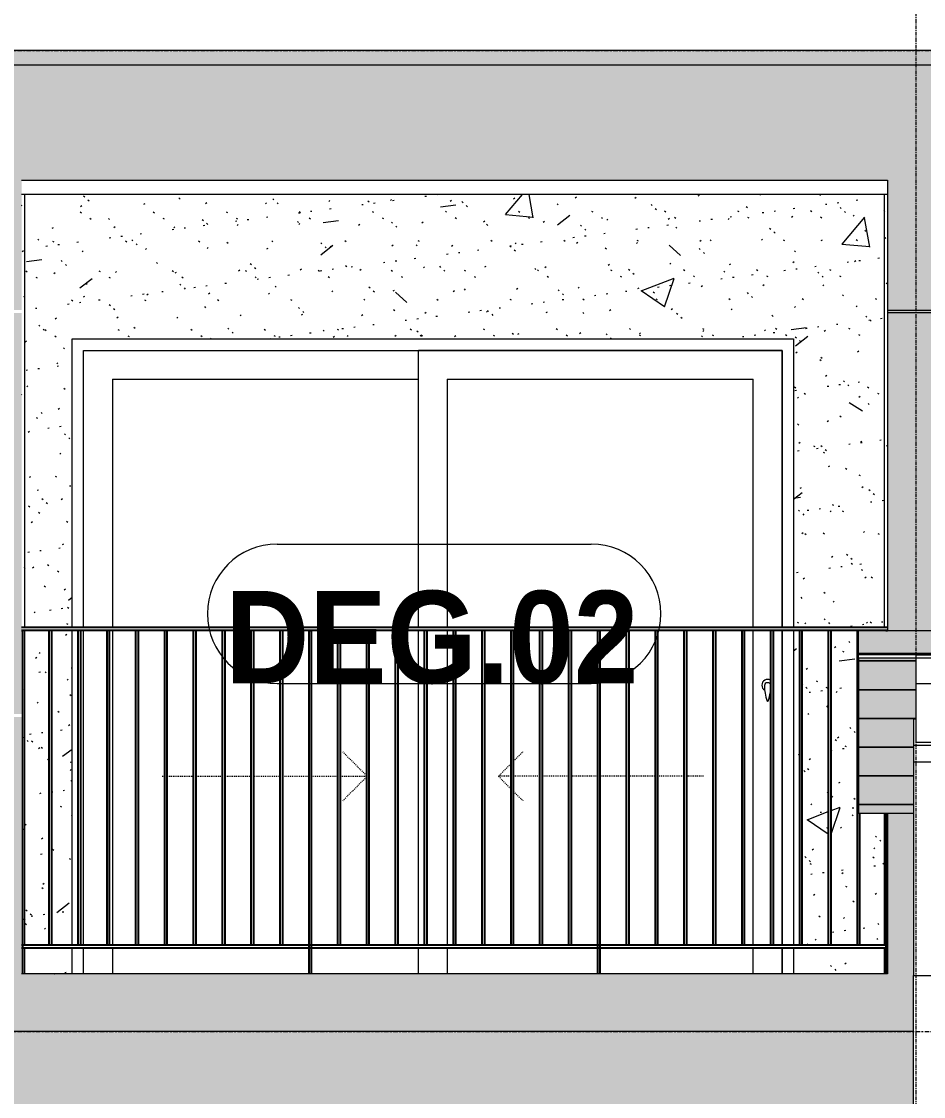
# Model space of a CAD drawing. Header units: millimetres. Extents: x 25061 to 259291, y -8723 to 35400.
# Drawn here: x 186410 to 189535, y 1975 to 5700 of the extents above; entities that cross this region are included whole.
import ezdxf

# ---------------------------------------------------------------- set-up
doc = ezdxf.new("R2010")
doc.units = ezdxf.units.MM
for name, pattern in [('Centre', [31.75, 6.35, -4.7625, 15.875, -4.7625]), ('Dash', [6.35, 3.175, -3.175]), ('Grid Line', [22.225, 12.7, -3.175, 3.175, -3.175])]:
    doc.linetypes.add(name, pattern=pattern)
for name, color, linetype, lineweight in [('0-2', 50, 'Continuous', 5), ('A-DOOR', 31, 'Continuous', 9), ('A-DOOR-FRAM', 31, 'Continuous', 9), ('A-DOOR-HDLN', 31, 'Dash', 9), ('A-DOOR-IDEN', 31, 'Continuous', 9), ('A-FLOR-LEVL-2', 51, 'Centre', 9), ('A-GLAZ-CURT', 52, 'Continuous', 9), ('A-GLAZ-CWMG', 51, 'Continuous', 9), ('A-WALL', 113, 'Continuous', 9), ('A-WALL-PATT-2', 9, 'Continuous', 9), ('A-WALL-PATT-3', 111, 'Continuous', 5), ('I-WALL-2', 7, 'Continuous', 9), ('S-BEAM-3', 7, 'Continuous', 9), ('S-COLS', 52, 'Continuous', 9), ('S-GRID-1', 1, 'Grid Line', 9)]:
    doc.layers.add(name, color=color, linetype=linetype, lineweight=lineweight)
doc.styles.add('Arial_B_1', font='arialbd.ttf', dxfattribs={"width": 0.9, "height": 320})
pattern_1 = [(50, (-80880.3, 14125), (1165.98, -102.01), [121.92, -1341.12]), (355, (-80880.3, 14125), (-225.554, 1222.76), [97.536, -1072.896]), (100.451, (-80783.1, 14116.5), (940.43, 1120.746), [103.616, -1139.776]), (46.184, (-80880.3, 14450.1), (1734.91, -269.07), [182.88, -2011.68]), (96.636, (-80735.7, 14427.7), (1519.38, 1583.54), [155.42, -1709.66]), (351.184, (-80880.3, 14450.1), (1519.4, 1583.52), [146.3, -1609.34]), (21, (-80717.7, 14368.8), (970.33, -654.5), [121.92, -1341.12]), (326, (-80717.7, 14368.8), (395.53, 1178.804), [97.536, -1072.896]), (71.451, (-80636.9, 14314.3), (1365.87, 524.296), [103.616, -1139.776]), (37.5, (-80880.3, 14125), (19.767, 541.153), [53.645, -1006.246, 53.645, -1035.507, -1076.96]), (37.5, (-80880.3, 14125), (19.767, 541.153), [-2149.043, 53.645, -1023.315]), (7.5, (-80880.3, 14125), (427.646, 641.156), [53.645, -567.334, 53.645, -981.862, -410.464]), (7.5, (-80880.3, 14125), (427.646, 641.156), [-1656.486, 53.645, -356.82]), (327.5, (-81242.8, 14125), (867.782, -36.665), [53.645, -352.755, 53.645, -1214.323, -1682.496]), (327.5, (-81242.8, 14125), (867.782, -36.665), [-1674.37, 53.645, -1628.85]), (317.5, (-81405.4, 14125), (948.028, 162.73), [53.645, -474.675, 53.645, -788.416, -1194.816]), (317.5, (-81405.4, 14125), (948.028, 162.73), [-1370.38, 53.645, -1141.17])]
pattern_2 = [(37.5, (-80880.3, 14125), (-5.1206, 156.6122), [5.364, -118.181, 5.364, -132.812, -132.08]), (37.5, (-80880.3, 14125), (-5.1206, 156.6122), [-261.722, 5.364, -126.716]), (7.5, (-80880.3, 14125), (143.847, 229.3842), [5.364, -61.285, 5.364, -105.989, -42.672]), (7.5, (-80880.3, 14125), (143.847, 229.3842), [-178.003, 5.364, -37.308]), (327.5, (-80980.28, 14125), (253.1176, 0.4601), [5.364, -35.276, 5.364, -140.94, -191.008]), (327.5, (-80980.28, 14125), (253.1176, 0.4601), [-186.944, 5.364, -185.644]), (317.5, (-80980.28, 14125), (244.338, 71.3376), [5.364, -14.956, 5.364, -90.546, -109.728]), (317.5, (-80980.28, 14125), (244.338, 71.3376), [-116.23, 5.364, -104.364])]
pattern_3 = [(11.254, (-78970.69, 4092.96), (0.0006, 161.737), [258.979, -1398.491]), (11.254, (-80596.29, 4092.96), (0.0006, 161.737), [258.979, -1398.491]), (11.254, (-78192.51, 4124.21), (0.0006, 161.737), [258.979, -1398.491]), (11.254, (-79818.11, 4124.21), (0.0006, 161.737), [258.979, -1398.491]), (11.254, (-78310.29, 4113.18), (0.0006, 161.737), [258.979, -1398.491]), (11.254, (-79935.89, 4113.18), (0.0006, 161.737), [258.979, -1398.491]), (11.254, (-78430.35, 4176.35), (0.0006, 161.737), [125.876, -1531.594]), (11.254, (-80055.95, 4176.35), (0.0006, 161.737), [125.876, -1531.594]), (11.254, (-78508.87, 4166.57), (0.0006, 161.737), [258.979, -1398.491]), (11.254, (-80134.47, 4166.57), (0.0006, 161.737), [258.979, -1398.491]), (11.254, (-78495.01, 4173.59), (0.0006, 161.737), [258.979, -1398.491]), (11.254, (-80120.61, 4173.59), (0.0006, 161.737), [258.979, -1398.491]), (11.254, (-79150.86, 4142.8), (0.0006, 161.737), [258.979, -1398.491]), (11.254, (-80776.46, 4142.8), (0.0006, 161.737), [258.979, -1398.491]), (11.254, (-79137, 4151.07), (0.0006, 161.737), [258.979, -1398.491]), (11.254, (-80762.6, 4151.07), (0.0006, 161.737), [258.979, -1398.491]), (11.254, (-79133.27, 4157.04), (0.0006, 161.737), [258.979, -1398.491]), (11.254, (-80758.88, 4157.04), (0.0006, 161.737), [258.979, -1398.491])]

# ---------------------------------------------------------------- blocks, each defined once
blk = doc.blocks.new('NCV_TKTC_KET CAU_rvt-2-TKCS_MẶT CẮT 2')
at = {"layer": 'S-BEAM-3'}
blk.add_line((-91852.6, 5100), (-94852.6, 5100), dxfattribs=at)
blk = doc.blocks.new('NCV_TKTC_TANG 1_rvt-2-TKCS_MẶT CẮT 2')
at = {"layer": 'A-WALL-PATT-2'}
h = blk.add_hatch(dxfattribs=at)
h.set_pattern_fill('FP_37', color=256, style=0, pattern_type=2)
h.set_pattern_definition(pattern_1)
h.paths.add_polyline_path([(-94842.7, 2400), (-94842.6, 2400), (-94843, 2490), (-94847.6, 2490), (-94847.6, 2400)])
h.paths.add_polyline_path([(-94847.6, 2500), (-94842.6, 2500), (-94842.6, 3590), (-94847.6, 3590), (-94847.6, 3081.7)])
h.paths.add_polyline_path([(-94852.6, 3600), (-94842.6, 3600), (-94842.6, 5100), (-94852.6, 5100), (-94852.6, 3698.6)])
h = blk.add_hatch(dxfattribs=at)
h.set_pattern_fill('FP_38', color=256, style=0, pattern_type=2)
h.set_pattern_definition(pattern_2)
h.paths.add_polyline_path([(-94842.7, 2400), (-94842.6, 2400), (-94843, 2490), (-94847.6, 2490), (-94847.6, 2400)])
h.paths.add_polyline_path([(-94847.6, 2500), (-94842.6, 2500), (-94842.6, 3590), (-94847.6, 3590), (-94847.6, 3081.7)])
h.paths.add_polyline_path([(-94852.6, 3600), (-94842.6, 3600), (-94842.6, 5100), (-94852.6, 5100), (-94852.6, 3698.6)])
h = blk.add_hatch(dxfattribs=at)
h.set_pattern_fill('FP_37', color=256, style=0, pattern_type=2)
h.set_pattern_definition(pattern_1)
h.paths.add_polyline_path([(-92177.6, 2400), (-91862.6, 2400), (-91862.6, 2490), (-92177.6, 2490)])
h.paths.add_polyline_path([(-94842.6, 2400), (-94677.6, 2400), (-94677.6, 2490), (-94842.6, 2490)])
h.paths.add_polyline_path([(-92157.6, 2500), (-92157.6, 3590), (-92177.6, 3590), (-92177.6, 2500)])
h.paths.add_polyline_path([(-94825, 2500), (-94757.6, 2500), (-94757.6, 3590), (-94842.6, 3590), (-94842.6, 2500), (-94827.6, 2500)])
h.paths.add_polyline_path([(-91896.1, 2500), (-91862.6, 2500), (-91862.6, 2956.6), (-91947.6, 2956.6), (-91947.6, 2500)])
h.paths.add_polyline_path([(-94677.6, 2500), (-94677.6, 3590), (-94747.6, 3590), (-94747.6, 2500)])
h.paths.add_polyline_path([(-92057.6, 2500), (-92057.6, 3590), (-92147.6, 3590), (-92147.6, 2500)])
h.paths.add_polyline_path([(-92047.6, 2500), (-91957.6, 2500), (-91957.6, 3590), (-92047.6, 3590), (-92047.6, 2956.6)])
h.paths.add_polyline_path([(-94677.6, 3600), (-94677.6, 4600), (-92177.6, 4600), (-92177.6, 3600), (-91862.6, 3600), (-91862.6, 5100), (-94842.6, 5100), (-94842.6, 3600), (-94747.8, 3600)])
h = blk.add_hatch(dxfattribs=at)
h.set_pattern_fill('FP_38', color=256, style=0, pattern_type=2)
h.set_pattern_definition(pattern_2)
h.paths.add_polyline_path([(-92177.6, 2400), (-91862.6, 2400), (-91862.6, 2490), (-92177.6, 2490)])
h.paths.add_polyline_path([(-94842.6, 2400), (-94677.6, 2400), (-94677.6, 2490), (-94842.6, 2490)])
h.paths.add_polyline_path([(-92157.6, 2500), (-92157.6, 3590), (-92177.6, 3590), (-92177.6, 2500)])
h.paths.add_polyline_path([(-94825, 2500), (-94757.6, 2500), (-94757.6, 3590), (-94842.6, 3590), (-94842.6, 2500), (-94827.6, 2500)])
h.paths.add_polyline_path([(-91896.1, 2500), (-91862.6, 2500), (-91862.6, 2956.6), (-91947.6, 2956.6), (-91947.6, 2500)])
h.paths.add_polyline_path([(-94677.6, 2500), (-94677.6, 3590), (-94747.6, 3590), (-94747.6, 2500)])
h.paths.add_polyline_path([(-92057.6, 2500), (-92057.6, 3590), (-92147.6, 3590), (-92147.6, 2500)])
h.paths.add_polyline_path([(-92047.6, 2500), (-91957.6, 2500), (-91957.6, 3590), (-92047.6, 3590), (-92047.6, 2956.6)])
h.paths.add_polyline_path([(-94677.6, 3600), (-94677.6, 4600), (-92177.6, 4600), (-92177.6, 3600), (-91862.6, 3600), (-91862.6, 5100), (-94842.6, 5100), (-94842.6, 3600), (-94747.8, 3600)])
h = blk.add_hatch(dxfattribs=at)
h.set_pattern_fill('FP_37', color=256, style=0, pattern_type=2)
h.set_pattern_definition(pattern_1)
h.paths.add_polyline_path([(-91857.6, 2400), (-91857.6, 2490), (-91862.6, 2490), (-91862.4, 2400)])
h.paths.add_polyline_path([(-91857.6, 2500), (-91857.6, 2956.6), (-91862.6, 2956.6), (-91862.1, 2500)])
h.paths.add_polyline_path([(-91862.6, 3600), (-91852.6, 3600), (-91853.5, 5100), (-91862.6, 5100), (-91862.6, 3698.6)])
h = blk.add_hatch(dxfattribs=at)
h.set_pattern_fill('FP_38', color=256, style=0, pattern_type=2)
h.set_pattern_definition(pattern_2)
h.paths.add_polyline_path([(-91857.6, 2400), (-91857.6, 2490), (-91862.6, 2490), (-91862.4, 2400)])
h.paths.add_polyline_path([(-91857.6, 2500), (-91857.6, 2956.6), (-91862.6, 2956.6), (-91862.1, 2500)])
h.paths.add_polyline_path([(-91862.6, 3600), (-91852.6, 3600), (-91853.5, 5100), (-91862.6, 5100), (-91862.6, 3698.6)])
at = {"layer": 'I-WALL-2'}
for p, q in [((-94842.6, 5100), (-94842.6, 3600)), ((-91862.6, 3600), (-91862.6, 5100)), ((-94677.6, 3600), (-94677.6, 4600)), ((-94677.6, 4600), (-92177.6, 4600)), ((-92177.6, 4600), (-92177.6, 3600)), ((-94842.6, 3590), (-94842.6, 2500)), ((-94677.6, 2500), (-94677.6, 3590)), ((-92177.6, 3590), (-92177.6, 2500)), ((-91862.6, 2500), (-91862.6, 2956.6)), ((-94842.6, 2490), (-94842.6, 2400)), ((-94677.6, 2400), (-94677.6, 2490)), ((-92177.6, 2490), (-92177.6, 2400)), ((-91862.6, 2400), (-91862.6, 2490))]:
    blk.add_line(p, q, dxfattribs=at)
blk = doc.blocks.new('DEG_02-DEG_03 - DEG_02-2500x2400mm-CỬA ĐI 02 CÁNH TRƯỢT-V141-TKCS_MẶT CẮT 2')
at = {"layer": 'A-DOOR'}
for p, q in [((-92217.6, 4560), (-93477.6, 4560)), ((-93477.6, 3600), (-93477.6, 4560)), ((-92217.6, 4560), (-92217.6, 3600)), ((-94537.6, 4460), (-94537.6, 3600)), ((-94537.6, 4460), (-93477.6, 4460)), ((-93377.6, 4460), (-93377.6, 3600)), ((-93377.6, 4460), (-92317.6, 4460)), ((-92317.6, 3600), (-92317.6, 4460)), ((-94537.6, 3590), (-94537.6, 2500)), ((-93477.6, 2500), (-93477.6, 3590)), ((-93377.6, 3590), (-93377.6, 2500)), ((-92317.6, 2500), (-92317.6, 3590)), ((-92217.6, 3590), (-92217.6, 2500)), ((-94537.6, 2490), (-94537.6, 2400)), ((-93477.6, 2400), (-93477.6, 2490)), ((-93377.6, 2490), (-93377.6, 2400)), ((-92317.6, 2400), (-92317.6, 2490)), ((-92217.6, 2490), (-92217.6, 2400))]:
    blk.add_line(p, q, dxfattribs=at)
at = {"layer": 'A-DOOR', "flags": 128}
blk.add_lwpolyline([(-92266.1, 3408.7), (-92266.1, 3408.7), (-92266.1, 3408.7), (-92266.1, 3408.7), (-92266.1, 3408.7), (-92266.1, 3408.7), (-92266.1, 3408.7), (-92266.2, 3408.7), (-92266.2, 3408.7), (-92266.2, 3408.7), (-92266.2, 3408.7), (-92266.3, 3408.7), (-92266.3, 3408.7), (-92266.3, 3408.7), (-92266.4, 3408.7), (-92266.4, 3408.7), (-92266.4, 3408.7), (-92266.5, 3408.7), (-92266.5, 3408.7), (-92266.6, 3408.7), (-92266.6, 3408.7), (-92266.7, 3408.7), (-92266.7, 3408.7), (-92266.8, 3408.7), (-92266.8, 3408.7), (-92266.9, 3408.7), (-92266.9, 3408.7), (-92267, 3408.7), (-92267, 3408.7), (-92267.1, 3408.7), (-92267.1, 3408.7), (-92267.2, 3408.7), (-92267.3, 3408.7), (-92267.3, 3408.7), (-92267.4, 3408.7), (-92267.4, 3408.7), (-92267.5, 3408.7), (-92267.5, 3408.7), (-92267.6, 3408.7), (-92267.7, 3408.7), (-92267.7, 3408.7), (-92267.8, 3408.7), (-92267.8, 3408.7), (-92267.9, 3408.7), (-92268, 3408.7), (-92268, 3408.7), (-92268.1, 3408.7), (-92268.1, 3408.7), (-92268.2, 3408.7), (-92268.2, 3408.7), (-92268.3, 3408.7), (-92268.3, 3408.7), (-92268.4, 3408.7), (-92268.4, 3408.7), (-92268.5, 3408.7), (-92268.5, 3408.7), (-92268.6, 3408.7), (-92268.6, 3408.7), (-92268.7, 3408.7), (-92268.7, 3408.7), (-92268.7, 3408.7), (-92268.8, 3408.7), (-92268.8, 3408.7), (-92268.8, 3408.7), (-92268.9, 3408.7), (-92268.9, 3408.7), (-92268.9, 3408.7), (-92269, 3408.7), (-92269, 3408.7), (-92269, 3408.7), (-92269, 3408.7), (-92269, 3408.7), (-92269, 3408.7), (-92269, 3408.7), (-92269.1, 3408.7), (-92269.1, 3408.7)], dxfattribs=at)
at = {"layer": 'A-DOOR'}
for centre, radius, start, end in [((-92267.6, 3400), 20, 60, 180), ((-92267.6, 3400), 20, 180, 240), ((-92269.1, 3399.2), 9.45, 90, 180), ((-92113.8, 3399.2), 164.8, 180, 199.134), ((-92266.1, 3399.2), 9.45, 30, 90), ((-92421.4, 3399.2), 164.8, 340.866, 356.0294), ((-92267.2, 3346), 2.34, 199.134, 261.031), ((-92267.9, 3346), 2.34, 278.969, 340.866)]:
    blk.add_arc(centre, radius, start, end, dxfattribs=at)
at = {"layer": 'A-DOOR-FRAM'}
for p, q in [((-94637.6, 3600), (-94637.6, 4560)), ((-94637.6, 4560), (-92217.6, 4560)), ((-92217.6, 3600), (-92217.6, 4560)), ((-94637.6, 2500), (-94637.6, 3590)), ((-92217.6, 2500), (-92217.6, 3590)), ((-94637.6, 2400), (-94637.6, 2490)), ((-92217.6, 2400), (-92217.6, 2490))]:
    blk.add_line(p, q, dxfattribs=at)
at = {"layer": 'A-DOOR-HDLN'}
for p, q in [((-93657.6, 3087), (-93739.7, 3169.1)), ((-93147.6, 3137), (-93115.5, 3169.1)), ((-93200.3, 3084.2), (-93157.6, 3127)), ((-94364.8, 3084.2), (-94357.6, 3084.2)), ((-94347.6, 3084.2), (-94257.6, 3084.2)), ((-94247.6, 3084.2), (-94157.6, 3084.2)), ((-94147.6, 3084.2), (-94057.6, 3084.2)), ((-94047.6, 3084.2), (-93957.6, 3084.2)), ((-93947.6, 3084.2), (-93857.6, 3084.2)), ((-93847.6, 3084.2), (-93757.6, 3084.2)), ((-93747.6, 3084.2), (-93657.6, 3084.2)), ((-93657.6, 3081.5), (-93739.7, 2999.4)), ((-93200.3, 3084.2), (-93157.6, 3041.5)), ((-93157.6, 3084.2), (-93200.3, 3084.2)), ((-93057.6, 3084.2), (-93147.6, 3084.2)), ((-92957.6, 3084.2), (-93047.6, 3084.2)), ((-92857.6, 3084.2), (-92947.6, 3084.2)), ((-92757.6, 3084.2), (-92847.6, 3084.2)), ((-92657.6, 3084.2), (-92747.6, 3084.2)), ((-92557.6, 3084.2), (-92647.6, 3084.2)), ((-92490.3, 3084.2), (-92547.6, 3084.2)), ((-93147.6, 3031.5), (-93115.5, 2999.4))]:
    blk.add_line(p, q, dxfattribs=at)
blk = doc.blocks.new('Railing - 10mm-V199-TKCS_MẶT CẮT 2')
at = {"layer": ''}
for p, q in [((-91957.6, 3590), (-91957.6, 2500)), ((-91947.6, 2500), (-91947.6, 2956.6))]:
    blk.add_line(p, q, dxfattribs=at)
blk = doc.blocks.new('Railing - 10mm-1251313-TKCS_MẶT CẮT 2')
at = {"layer": ''}
for p, q in [((-60830.064287, 5900), (-60830.064287, 6990)), ((-60820.064287, 6990), (-60820.064287, 5900))]:
    blk.add_line(p, q, dxfattribs=at)
blk = doc.blocks.new('Railing - 50 x 10mm-1251315-TKCS_MẶT CẮT 2')
at = {"layer": ''}
for p, q in [((-59897.564287, 6990), (-59907.564287, 6990)), ((-59907.564287, 5800), (-59907.564287, 6990)), ((-59897.564287, 6990), (-59897.564287, 5800))]:
    blk.add_line(p, q, dxfattribs=at)
blk = doc.blocks.new('Railing - 50 x 10mm-V200-TKCS_MẶT CẮT 2')
at = {"layer": ''}
for p, q in [((-91857.6, 3590), (-91852.6, 3590)), ((-91857.6, 2956.6), (-91857.6, 2399.7))]:
    blk.add_line(p, q, dxfattribs=at)
blk = doc.blocks.new('Railing - 50 x 10mm-V186-TKCS_MẶT CẮT 2')
at = {"layer": ''}
for p in [(-57852.564287, 6990), (-57857.564287, 5800)]:
    blk.add_line(p, (-57857.564287, 6990), dxfattribs=at)
blk = doc.blocks.new('Railing - Railing-1601312-TKCS_MẶT CẮT 2')
at = {"layer": ''}
for p, q in [((-94852.6, 2500), (-91852.6, 2500)), ((-94852.6, 2490), (-91852.6, 2490))]:
    blk.add_line(p, q, dxfattribs=at)
at = {"extrusion": (0, 0, -1), "zscale": -1}
for name, p in [('Railing - 50 x 10mm-V186-TKCS_MẶT CẮT 2', (152705.1, -3400)), ('Railing - 10mm-1251313-TKCS_MẶT CẮT 2', (155577.6, -3400)), ('Railing - 10mm-1251313-TKCS_MẶT CẮT 2', (155477.6, -3400)), ('Railing - 10mm-1251313-TKCS_MẶT CẮT 2', (155377.6, -3400)), ('Railing - 10mm-1251313-TKCS_MẶT CẮT 2', (155277.6, -3400)), ('Railing - 10mm-1251313-TKCS_MẶT CẮT 2', (155177.6, -3400)), ('Railing - 10mm-1251313-TKCS_MẶT CẮT 2', (155077.6, -3400)), ('Railing - 10mm-1251313-TKCS_MẶT CẮT 2', (154977.6, -3400)), ('Railing - 10mm-1251313-TKCS_MẶT CẮT 2', (154877.6, -3400)), ('Railing - 10mm-1251313-TKCS_MẶT CẮT 2', (154777.6, -3400)), ('Railing - 50 x 10mm-1251315-TKCS_MẶT CẮT 2', (153755.1, -3400)), ('Railing - 10mm-1251313-TKCS_MẶT CẮT 2', (154577.6, -3400)), ('Railing - 10mm-1251313-TKCS_MẶT CẮT 2', (154477.6, -3400)), ('Railing - 10mm-1251313-TKCS_MẶT CẮT 2', (154377.6, -3400)), ('Railing - 10mm-1251313-TKCS_MẶT CẮT 2', (154277.6, -3400)), ('Railing - 10mm-1251313-TKCS_MẶT CẮT 2', (154177.6, -3400)), ('Railing - 10mm-1251313-TKCS_MẶT CẮT 2', (154077.6, -3400)), ('Railing - 10mm-1251313-TKCS_MẶT CẮT 2', (153977.6, -3400)), ('Railing - 10mm-1251313-TKCS_MẶT CẮT 2', (153877.6, -3400)), ('Railing - 10mm-1251313-TKCS_MẶT CẮT 2', (153777.6, -3400)), ('Railing - 50 x 10mm-1251315-TKCS_MẶT CẮT 2', (152755.1, -3400)), ('Railing - 10mm-1251313-TKCS_MẶT CẮT 2', (153577.6, -3400)), ('Railing - 10mm-1251313-TKCS_MẶT CẮT 2', (153477.6, -3400)), ('Railing - 10mm-1251313-TKCS_MẶT CẮT 2', (153377.6, -3400)), ('Railing - 10mm-1251313-TKCS_MẶT CẮT 2', (153277.6, -3400)), ('Railing - 10mm-1251313-TKCS_MẶT CẮT 2', (153177.6, -3400)), ('Railing - 10mm-1251313-TKCS_MẶT CẮT 2', (153077.6, -3400)), ('Railing - 10mm-1251313-TKCS_MẶT CẮT 2', (152977.6, -3400)), ('Railing - 10mm-1251313-TKCS_MẶT CẮT 2', (152877.6, -3400))]:
    blk.add_blockref(name, p, dxfattribs=at)
for name in ['Railing - 10mm-V199-TKCS_MẶT CẮT 2', 'Railing - 50 x 10mm-V200-TKCS_MẶT CẮT 2']:
    blk.add_blockref(name, (0, 0))
blk = doc.blocks.new('Top Rail Type - Top Rail_Internal_-1601316-TKCS_MẶT CẮT 2')
at = {"layer": ''}
for p, q in [((-91852.564287, 3600), (-94852.564287, 3600)), ((-91852.564287, 3590), (-94852.564287, 3590))]:
    blk.add_line(p, q, dxfattribs=at)
blk = doc.blocks.new('TRỤ ĐỂ XE - TRỤ ĐỂ XE-V228-TKCS_MẶT CẮT 2')
at = {"layer": 'S-COLS'}
for p, q in [((-91752.6, 3499.9), (-91752.6, 3505.5)), ((-91752.6, 3505.5), (-91652.6, 3505.5)), ((-91652.6, 3499.9), (-91652.6, 3505.5)), ((-91752.6, 3405), (-91752.6, 3494)), ((-91652.6, 3405), (-91652.6, 3494)), ((-91752.6, 3202.4), (-91752.6, 3405)), ((-91652.6, 3405), (-91752.6, 3405)), ((-91652.6, 3202.4), (-91652.6, 3405)), ((-91752.6, 3282), (-91762.6, 3282)), ((-91762.6, 3282), (-91762.6, 3192.4)), ((-91642.6, 3282), (-91652.6, 3282)), ((-91642.6, 3192.4), (-91642.6, 3282)), ((-91762.6, 3192.4), (-91642.6, 3192.4)), ((-91762.6, 3192.4), (-91762.6, 3134.1)), ((-91752.6, 3202.4), (-91652.6, 3202.4)), ((-91642.6, 3192.4), (-91642.6, 3134.1)), ((-91762.6, 3134.1), (-91642.6, 3134.1)), ((-91762.6, 3134.1), (-91762.6, 2394.2)), ((-91642.6, 3134.1), (-91642.6, 2394.2)), ((-91762.6, 1900), (-91762.6, 2394.2)), ((-91762.6, 2394.2), (-91642.6, 2394.2)), ((-91642.6, 2394.2), (-91642.6, 1900)), ((-91642.6, 1900), (-91762.6, 1900)), ((-91752.6, 1900), (-91752.6, 702)), ((-91652.6, 700), (-91652.6, 1900)), ((-91652.6, 700), (-91702.6, 700))]:
    blk.add_line(p, q, dxfattribs=at)
blk = doc.blocks.new('System Panel - Glazed-2599382-TKCS_MẶT CẮT 2')
at = {"layer": 'A-GLAZ-CURT'}
h = blk.add_hatch(dxfattribs=at)
h.set_pattern_fill('FP_49', color=256, style=0, pattern_type=2)
h.set_pattern_definition(pattern_3)
h.paths.add_polyline_path([(-80682.5, 2956.6), (-79262.6, 2956.6), (-79262.6, 2986.4), (-84142.6, 2986.4), (-84142.6, 2956.6), (-81477.7, 2956.6)])
h.paths.add_polyline_path([(-91815.5, 2956.6), (-91762.6, 2956.6), (-91762.6, 2986.4), (-91952.6, 2986.4), (-91952.6, 2956.6)])
h.paths.add_polyline_path([(-68947.6, 2956.6), (-68947.6, 2986.4), (-69142.6, 2986.4), (-69142.6, 2956.6)])
h.paths.add_polyline_path([(-69262.6, 2956.6), (-69262.6, 2986.4), (-74142.6, 2986.4), (-74142.6, 2956.6), (-69549.5, 2956.6)])
h.paths.add_polyline_path([(-91642.6, 2956.6), (-89262.6, 2956.6), (-89262.6, 2986.4), (-91642.6, 2986.4)])
h.paths.add_polyline_path([(-89142.6, 2956.6), (-84262.6, 2956.6), (-84262.6, 2986.4), (-89142.6, 2986.4)])
h.paths.add_polyline_path([(-74262.6, 2956.6), (-74262.6, 2986.4), (-79142.6, 2986.4), (-79142.6, 2956.6), (-74320.8, 2956.6)])
for p, q in [((-91762.6, 2986.4), (-91952.6, 2986.4)), ((-91952.6, 2986.4), (-91952.6, 2956.6)), ((-91952.6, 2956.6), (-91762.6, 2956.6))]:
    blk.add_line(p, q, dxfattribs=at)
blk = doc.blocks.new('Rectangular Mullion - 40 x 80mm-2340581-TKCS_MẶT CẮT 2')
at = {"layer": 'A-GLAZ-CWMG'}
for points in [[(-69151.9, 3509.9), (-68947.6, 3509.9), (-68947.6, 3589.5), (-91952.6, 3589.5), (-91952.6, 3509.9), (-69549.5, 3509.9)], [(-68947.6, 3505.9), (-68947.6, 3509.9), (-91952.6, 3509.9), (-91952.6, 3505.9), (-69151.9, 3505.9)]]:
    blk.add_hatch(color=256, dxfattribs=at).paths.add_polyline_path(points)
for p, q in [((-91952.6, 3509.9), (-91952.6, 3589.5)), ((-91952.6, 3589.5), (-68947.6, 3589.5)), ((-91952.6, 3505.9), (-91952.6, 3509.9)), ((-68947.6, 3509.9), (-91952.6, 3509.9))]:
    blk.add_line(p, q, dxfattribs=at)
blk = doc.blocks.new('System Panel - Glazed-2342062-TKCS_MẶT CẮT 2')
at = {"layer": 'A-GLAZ-CURT'}
h = blk.add_hatch(dxfattribs=at)
h.set_pattern_fill('FP_49', color=256, style=0, pattern_type=2)
h.set_pattern_definition(pattern_3)
h.paths.add_polyline_path([(-79887.3, 2986.4), (-79262.6, 2986.4), (-79262.6, 3085.9), (-84142.6, 3085.9), (-84142.6, 2986.4), (-80682.5, 2986.4)])
h.paths.add_polyline_path([(-91762.6, 2986.4), (-91762.6, 3085.9), (-91952.6, 3085.9), (-91952.6, 2986.4), (-91815.5, 2986.4)])
h.paths.add_polyline_path([(-91642.6, 2986.4), (-89262.6, 2986.4), (-89262.6, 3085.9), (-91642.6, 3085.9), (-91642.6, 2989.3)])
h.paths.add_polyline_path([(-68947.6, 2986.4), (-68947.6, 3085.9), (-69142.6, 3085.9), (-69142.6, 2986.4)])
h.paths.add_polyline_path([(-89142.6, 2986.4), (-84262.6, 2986.4), (-84262.6, 3085.9), (-89142.6, 3085.9), (-89142.6, 2989.3)])
h.paths.add_polyline_path([(-69549.5, 2986.4), (-69262.6, 2986.4), (-69262.6, 3085.9), (-74142.6, 3085.9), (-74142.6, 2986.4), (-70344.7, 2986.4)])
h.paths.add_polyline_path([(-74320.8, 2986.4), (-74262.6, 2986.4), (-74262.6, 3085.9), (-79142.6, 3085.9), (-79142.6, 2986.4), (-75911.2, 2986.4)])
for p, q in [((-91762.6, 3085.9), (-91952.6, 3085.9)), ((-91952.6, 3085.9), (-91952.6, 2986.4)), ((-91952.6, 2986.4), (-91762.6, 2986.4))]:
    blk.add_line(p, q, dxfattribs=at)
blk = doc.blocks.new('System Panel - Glazed-V229-TKCS_MẶT CẮT 2')
at = {"layer": 'A-GLAZ-CURT'}
h = blk.add_hatch(dxfattribs=at)
h.set_pattern_fill('FP_49', color=256, style=0, pattern_type=2)
h.set_pattern_definition(pattern_3)
h.paths.add_polyline_path([(-80682.5, 3085.9), (-79262.6, 3085.9), (-79262.6, 3185.4), (-84142.6, 3185.4), (-84142.6, 3085.9), (-81477.7, 3085.9)])
h.paths.add_polyline_path([(-91952.6, 3085.9), (-91762.6, 3085.9), (-91762.6, 3185.4), (-91952.6, 3185.4)])
h.paths.add_polyline_path([(-69142.6, 3085.9), (-68947.6, 3085.9), (-68947.6, 3185.4), (-69142.6, 3185.4), (-69142.6, 3134.1)])
h.paths.add_polyline_path([(-69549.5, 3085.9), (-69262.6, 3085.9), (-69262.6, 3185.4), (-74142.6, 3185.4), (-74142.6, 3085.9), (-69748.3, 3085.9)])
h.paths.add_polyline_path([(-91642.6, 3085.9), (-89262.6, 3085.9), (-89262.6, 3185.4), (-91642.6, 3185.4), (-91642.6, 3134.1)])
h.paths.add_polyline_path([(-89142.6, 3085.9), (-84262.6, 3085.9), (-84262.6, 3185.4), (-89142.6, 3185.4), (-89142.6, 3134.1)])
h.paths.add_polyline_path([(-74320.8, 3085.9), (-74262.6, 3085.9), (-74262.6, 3185.4), (-79142.6, 3185.4), (-79142.6, 3085.9), (-75116, 3085.9)])
for p, q in [((-91762.6, 3185.4), (-91952.6, 3185.4)), ((-91952.6, 3185.4), (-91952.6, 3085.9)), ((-91952.6, 3085.9), (-91762.6, 3085.9))]:
    blk.add_line(p, q, dxfattribs=at)
blk = doc.blocks.new('System Panel - Glazed-V230-TKCS_MẶT CẮT 2')
at = {"layer": 'A-GLAZ-CURT'}
h = blk.add_hatch(dxfattribs=at)
h.set_pattern_fill('FP_49', color=256, style=0, pattern_type=2)
h.set_pattern_definition(pattern_3)
h.paths.add_polyline_path([(-79887.3, 3185.4), (-79262.6, 3185.4), (-79262.6, 3282), (-79252.6, 3282), (-79252.6, 3284.9), (-84152.6, 3284.9), (-84152.6, 3282), (-84142.6, 3282), (-84142.6, 3185.4), (-80682.5, 3185.4)])
h.paths.add_polyline_path([(-91952.6, 3185.4), (-91762.6, 3185.4), (-91762.6, 3282), (-91752.6, 3282), (-91752.6, 3284.9), (-91952.6, 3284.9)])
h.paths.add_polyline_path([(-84269.6, 3185.4), (-84262.6, 3185.4), (-84262.6, 3282), (-84252.6, 3282), (-84252.6, 3284.9), (-89152.6, 3284.9), (-89152.6, 3282), (-89142.6, 3282), (-89142.6, 3185.4), (-84658.6, 3185.4)])
h.paths.add_polyline_path([(-69135.5, 3185.4), (-68947.6, 3185.4), (-68947.6, 3284.9), (-69152.6, 3284.9), (-69151.9, 3282), (-69142.6, 3282), (-69142.6, 3185.4)])
h.paths.add_polyline_path([(-69269.6, 3185.4), (-69262.6, 3185.4), (-69262.6, 3282), (-69252.6, 3282), (-69252.6, 3284.9), (-74152.6, 3284.9), (-74152.6, 3282), (-74142.6, 3282), (-74142.6, 3185.4), (-69549.5, 3185.4)])
h.paths.add_polyline_path([(-91642.6, 3185.4), (-89262.6, 3185.4), (-89262.6, 3282), (-89252.6, 3282), (-89252.6, 3284.9), (-91652.6, 3284.9), (-91652.6, 3282), (-91642.6, 3282), (-91642.6, 3192.4)])
h.paths.add_polyline_path([(-79142.6, 3185.4), (-74262.6, 3185.4), (-74262.6, 3282), (-74252.6, 3282), (-74252.6, 3284.9), (-79152.6, 3284.9), (-79152.6, 3282), (-79142.6, 3282), (-79142.6, 3192.4)])
for p, q in [((-91752.6, 3284.9), (-91952.6, 3284.9)), ((-91952.6, 3284.9), (-91952.6, 3185.4)), ((-91952.6, 3185.4), (-91762.6, 3185.4))]:
    blk.add_line(p, q, dxfattribs=at)
blk = doc.blocks.new('System Panel - Glazed-V231-TKCS_MẶT CẮT 2')
at = {"layer": 'A-GLAZ-CURT'}
h = blk.add_hatch(dxfattribs=at)
h.set_pattern_fill('FP_49', color=256, style=0, pattern_type=2)
h.set_pattern_definition(pattern_3)
h.paths.add_polyline_path([(-80682.5, 3284.9), (-79252.6, 3284.9), (-79252.6, 3384.4), (-84152.6, 3384.4), (-84152.6, 3284.9), (-81477.7, 3284.9)])
h.paths.add_polyline_path([(-68947.6, 3284.9), (-68947.6, 3384.4), (-69152.6, 3384.4), (-69151.9, 3284.9)])
h.paths.add_polyline_path([(-91815.5, 3284.9), (-91752.6, 3284.9), (-91752.6, 3384.4), (-91952.6, 3384.4), (-91952.6, 3284.9)])
h.paths.add_polyline_path([(-69252.6, 3284.9), (-69252.6, 3384.4), (-74152.6, 3384.4), (-74152.6, 3284.9), (-69549.5, 3284.9)])
h.paths.add_polyline_path([(-91652.6, 3284.9), (-89252.6, 3284.9), (-89252.6, 3384.4), (-91652.6, 3384.4)])
h.paths.add_polyline_path([(-89152.6, 3284.9), (-84252.6, 3284.9), (-84252.6, 3384.4), (-89152.6, 3384.4)])
h.paths.add_polyline_path([(-74252.6, 3284.9), (-74252.6, 3384.4), (-79152.6, 3384.4), (-79152.6, 3284.9), (-74320.8, 3284.9)])
for p, q in [((-91752.6, 3384.4), (-91952.6, 3384.4)), ((-91952.6, 3384.4), (-91952.6, 3284.9)), ((-91952.6, 3284.9), (-91752.6, 3284.9))]:
    blk.add_line(p, q, dxfattribs=at)
blk = doc.blocks.new('System Panel - Glazed-V232-TKCS_MẶT CẮT 2')
at = {"layer": 'A-GLAZ-CURT'}
h = blk.add_hatch(dxfattribs=at)
h.set_pattern_fill('FP_49', color=256, style=0, pattern_type=2)
h.set_pattern_definition(pattern_3)
h.paths.add_polyline_path([(-79489.7, 3384.4), (-79252.6, 3384.4), (-79252.6, 3483.9), (-84152.6, 3483.9), (-84152.6, 3384.4), (-79887.3, 3384.4)])
h.paths.add_polyline_path([(-68947.6, 3384.4), (-68947.6, 3483.9), (-69152.6, 3483.9), (-69151.9, 3384.4)])
h.paths.add_polyline_path([(-91752.6, 3384.4), (-91752.6, 3483.9), (-91952.6, 3483.9), (-91952.6, 3384.4), (-91815.5, 3384.4)])
h.paths.add_polyline_path([(-91652.6, 3384.4), (-89252.6, 3384.4), (-89252.6, 3483.9), (-91652.6, 3483.9), (-91652.6, 3405)])
h.paths.add_polyline_path([(-69549.5, 3384.4), (-69252.6, 3384.4), (-69252.6, 3483.9), (-74152.6, 3483.9), (-74152.6, 3384.4), (-69748.3, 3384.4)])
h.paths.add_polyline_path([(-89152.6, 3384.4), (-84252.6, 3384.4), (-84252.6, 3483.9), (-89152.6, 3483.9), (-89152.6, 3405)])
h.paths.add_polyline_path([(-74252.6, 3384.4), (-74252.6, 3483.9), (-79152.6, 3483.9), (-79152.6, 3384.4), (-74320.8, 3384.4)])
for p, q in [((-91752.6, 3483.9), (-91952.6, 3483.9)), ((-91952.6, 3483.9), (-91952.6, 3384.4)), ((-91952.6, 3384.4), (-91752.6, 3384.4))]:
    blk.add_line(p, q, dxfattribs=at)
blk = doc.blocks.new('System Panel - Glazed-2599383-TKCS_MẶT CẮT 2')
at = {"layer": 'A-GLAZ-CURT'}
h = blk.add_hatch(dxfattribs=at)
h.set_pattern_fill('FP_50', color=256, style=0, pattern_type=2)
h.set_pattern_definition([(63.321, (-78970.7, 13647.8), (-0.006, 1617.535), [565.71, -3054.82]), (63.321, (-80596.3, 13647.8), (-0.006, 1617.535), [565.71, -3054.82]), (63.321, (-78192.5, 13960.3), (-0.006, 1617.535), [565.71, -3054.82]), (63.321, (-79818.1, 13960.3), (-0.006, 1617.535), [565.71, -3054.82]), (63.321, (-78310.3, 13850), (-0.006, 1617.535), [565.71, -3054.82]), (63.321, (-79935.9, 13850), (-0.006, 1617.535), [565.71, -3054.82]), (63.321, (-78430.35, 14481.8), (-0.006, 1617.535), [274.96, -3345.57]), (63.321, (-80055.95, 14481.8), (-0.006, 1617.535), [274.96, -3345.57]), (63.321, (-78508.9, 14384), (-0.006, 1617.535), [565.71, -3054.82]), (63.321, (-80134.5, 14384), (-0.006, 1617.535), [565.71, -3054.82]), (63.321, (-78495, 14454.2), (-0.006, 1617.535), [565.71, -3054.82]), (63.321, (-80120.6, 14454.2), (-0.006, 1617.535), [565.71, -3054.82]), (63.321, (-79150.9, 14146.24), (-0.006, 1617.535), [565.71, -3054.82]), (63.321, (-80776.5, 14146.24), (-0.006, 1617.535), [565.71, -3054.82]), (63.321, (-79137, 14229), (-0.006, 1617.535), [565.71, -3054.82]), (63.321, (-80762.6, 14229), (-0.006, 1617.535), [565.71, -3054.82]), (63.321, (-79133.3, 14288.6), (-0.006, 1617.535), [565.71, -3054.82]), (63.321, (-80758.9, 14288.6), (-0.006, 1617.535), [565.71, -3054.82])])
h.paths.add_polyline_path([(-79887.3, 3494), (-68947.6, 3494), (-68947.6, 3505.9), (-91952.6, 3505.9), (-91952.6, 3494), (-80682.5, 3494)])
h.paths.add_polyline_path([(-79152.6, 3499.9), (-79252.6, 3499.9), (-79252.6, 3505.5), (-79152.6, 3505.5)])
h.paths.add_polyline_path([(-91652.6, 3499.9), (-91752.6, 3499.9), (-91752.6, 3505.5), (-91652.6, 3505.5)])
h.paths.add_polyline_path([(-84152.6, 3499.9), (-84252.6, 3499.9), (-84252.6, 3505.5), (-84152.6, 3505.5)])
h.paths.add_polyline_path([(-69252.6, 3499.9), (-69252.6, 3505.5), (-69152.6, 3505.5), (-69152.6, 3499.9)])
h.paths.add_polyline_path([(-74252.6, 3499.9), (-74252.6, 3505.5), (-74152.6, 3505.5), (-74152.6, 3499.9)])
h.paths.add_polyline_path([(-89252.6, 3499.9), (-89252.6, 3505.5), (-89152.6, 3505.5), (-89152.6, 3499.9)])
h = blk.add_hatch(dxfattribs=at)
h.set_pattern_fill('FP_49', color=256, style=0, pattern_type=2)
h.set_pattern_definition(pattern_3)
h.paths.add_polyline_path([(-79887.3, 3483.9), (-79252.6, 3483.9), (-79252.6, 3493.9), (-79152.6, 3493.9), (-79152.6, 3483.9), (-74252.6, 3483.9), (-74252.6, 3493.9), (-74152.6, 3493.9), (-74152.6, 3483.9), (-69252.6, 3483.9), (-69252.6, 3493.9), (-69152.6, 3493.9), (-69151.9, 3483.9), (-68947.6, 3483.9), (-68947.6, 3494), (-91952.6, 3494), (-91952.6, 3483.9), (-91752.6, 3483.9), (-91752.6, 3493.9), (-91652.6, 3493.9), (-91652.6, 3483.9), (-89252.6, 3483.9), (-89252.6, 3493.9), (-89152.6, 3493.9), (-89152.6, 3483.9), (-84252.6, 3483.9), (-84252.6, 3493.9), (-84152.6, 3493.9), (-84152.6, 3483.9), (-80682.5, 3483.9)])
for p, q in [((-91952.6, 3505.9), (-68947.6, 3505.9)), ((-91952.6, 3494), (-91952.6, 3505.9)), ((-68947.6, 3494), (-91952.6, 3494)), ((-91952.6, 3494), (-91952.6, 3483.9)), ((-91952.6, 3483.9), (-91752.6, 3483.9))]:
    blk.add_line(p, q, dxfattribs=at)
blk = doc.blocks.new('STN_Door Tag - STN_Door Tag-1788670-TKCS_MẶT CẮT 2')
at = {"layer": 'A-DOOR-IDEN'}
for p, q in [((-93966.7, 3889.1), (-92878.6, 3889.1)), ((-93966.7, 3406.1), (-92878.6, 3406.1))]:
    blk.add_line(p, q, dxfattribs=at)
for centre, start, end in [((-93966.7, 3647.6), 90, 270), ((-92878.6, 3647.6), 270, 90)]:
    blk.add_arc(centre, 241.5, start, end, dxfattribs=at)

msp = doc.modelspace()

# ---------------------------------------------------------------- hatches: boundary and pattern name
at = {"layer": 'A-WALL-PATT-3'}
h = msp.add_hatch(color=256, dxfattribs=at)
h.paths.add_polyline_path([(186200.2, 2200), (189500.2, 2200), (189500.2, 2956.6), (189410.2, 2956.6), (189410.2, 2400), (186410.2, 2400), (186410.2, 3290), (186200.2, 3290), (186200.2, 3081.7)])
h.paths.add_polyline_path([(191832.9, 2200), (192000.2, 2200), (192000.2, 2400), (189620.2, 2398.7), (189620.2, 2200), (191097.4, 2200)])
h.paths.add_polyline_path([(192120.2, 2200), (192820.2, 2200), (192820.2, 2956.6), (192610.2, 2956.6), (192610.2, 2400), (192120.2, 2400), (192120.2, 2335.2)])
h.paths.add_polyline_path([(186410.2, 3300), (186410.2, 4690), (186200.2, 4690), (186200.2, 3300), (186266.4, 3300)])
h.paths.add_polyline_path([(189451.9, 3589.5), (189610.2, 3589.5), (189610.2, 4690), (189410.2, 4690), (189410.2, 3589.5), (189447.3, 3589.5)])
h.paths.add_polyline_path([(192628.1, 3589.5), (192820.2, 3589.5), (192820.2, 4690), (192610.2, 4690), (192610.2, 3589.5)])
h.paths.add_polyline_path([(192610.2, 4700), (192820.2, 4700), (192820.2, 5600), (186200.2, 5600), (186200.2, 4700), (186410.2, 4700), (186410.2, 5150), (189410.2, 5150), (189410.2, 4700), (189610.2, 4700), (189610.2, 5150), (192610.2, 5150)])
msp.add_hatch(color=256, dxfattribs=at).paths.add_polyline_path([(189610.2, 4690), (189610.2, 4700), (189410.2, 4700), (189410.2, 4690), (189447.3, 4690)])
h = msp.add_hatch(color=256, dxfattribs=at)
h.paths.add_polyline_path([(186200.2, 1900), (189500.2, 1900), (189500.2, 2200), (186200.2, 2200)])
h.paths.add_polyline_path([(192628.1, 1900), (192810.2, 1900), (192810.2, 2200), (192120.2, 2200), (192120.2, 1900)])
h.paths.add_polyline_path([(192000.2, 1900), (192000.2, 2200), (189620.2, 2200), (189620.2, 1900), (191832.9, 1900)])

# ---------------------------------------------------------------- linework, layer by layer
at = {"layer": 'A-FLOR-LEVL-2'}
for p, q in [((147110.2, 5600), (255566.7, 5600)), ((147110.2, 2200), (255566.7, 2200))]:
    msp.add_line(p, q, dxfattribs=at)
at = {"layer": 'A-WALL'}
for p, q in [((196290.2, 5600), (182610.2, 5600)), ((182610.2, 5550), (196410.2, 5550)), ((186410.2, 5150), (189410.2, 5150)), ((189410.2, 5150), (189410.2, 3589.5)), ((189410.2, 4700), (189610.2, 4700)), ((189610.2, 4690), (189410.2, 4690)), ((189410.2, 2956.6), (189410.2, 2400)), ((189410.2, 2400), (186410.2, 2400)), ((189500.2, 2200), (181485.2, 2200))]:
    msp.add_line(p, q, dxfattribs=at)
at = {"layer": 'S-GRID-1'}
msp.add_line((189510.2, -3283.1), (189510.2, 30285.9), dxfattribs=at)

# ---------------------------------------------------------------- block references
at = {"layer": ''}
for name in ['Top Rail Type - Top Rail_Internal_-1601316-TKCS_MẶT CẮT 2', 'Railing - Railing-1601312-TKCS_MẶT CẮT 2']:
    msp.add_blockref(name, (281262.8, 0), dxfattribs=at)
at = {"layer": '0-2'}
for name in ['NCV_TKTC_KET CAU_rvt-2-TKCS_MẶT CẮT 2', 'NCV_TKTC_TANG 1_rvt-2-TKCS_MẶT CẮT 2']:
    msp.add_blockref(name, (281262.8, 0), dxfattribs=at)
at = {"layer": 'A-DOOR'}
msp.add_blockref('DEG_02-DEG_03 - DEG_02-2500x2400mm-CỬA ĐI 02 CÁNH TRƯỢT-V141-TKCS_MẶT CẮT 2', (281262.8, 0), dxfattribs=at)
at = {"layer": 'A-DOOR-IDEN'}
msp.add_blockref('STN_Door Tag - STN_Door Tag-1788670-TKCS_MẶT CẮT 2', (281262.8, 0), dxfattribs=at)
at = {"layer": 'A-GLAZ-CURT'}
for name in ['System Panel - Glazed-2599383-TKCS_MẶT CẮT 2', 'System Panel - Glazed-V232-TKCS_MẶT CẮT 2', 'System Panel - Glazed-V231-TKCS_MẶT CẮT 2', 'System Panel - Glazed-V230-TKCS_MẶT CẮT 2', 'System Panel - Glazed-V229-TKCS_MẶT CẮT 2', 'System Panel - Glazed-2342062-TKCS_MẶT CẮT 2', 'System Panel - Glazed-2599382-TKCS_MẶT CẮT 2']:
    msp.add_blockref(name, (281262.8, 0), dxfattribs=at)
at = {"layer": 'A-GLAZ-CWMG'}
msp.add_blockref('Rectangular Mullion - 40 x 80mm-2340581-TKCS_MẶT CẮT 2', (281262.8, 0), dxfattribs=at)
at = {"layer": 'S-COLS'}
msp.add_blockref('TRỤ ĐỂ XE - TRỤ ĐỂ XE-V228-TKCS_MẶT CẮT 2', (281262.8, 0), dxfattribs=at)

# ---------------------------------------------------------------- texts
at = {"layer": 'A-DOOR-IDEN', "insert": (187832, 3564.6), "char_height": 320, "width": 1467.36, "attachment_point": 5, "line_spacing_factor": 0.936439, "style": 'Arial_B_1'}
msp.add_mtext('\\pt7.2,14.4,21.6,28.8,36,43.2,50.4,57.6,64.8,72,79.2,86.4,93.6,100.8,108,115.2,122.4,129.6,136.8,144,151.2,158.4,165.6,172.8,180,187.2,194.4,201.6,208.8,216,223.2,230.4;DEG.02', dxfattribs=at)

doc.saveas('drawing.dxf')
